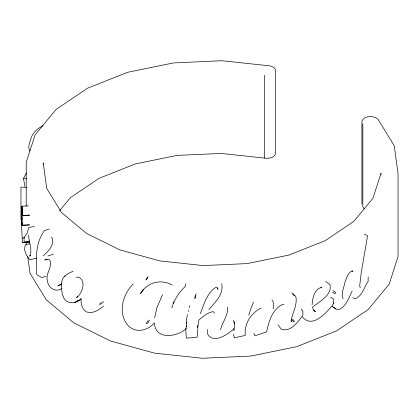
<?xml version="1.0" encoding="UTF-8"?>
<svg xmlns="http://www.w3.org/2000/svg" width="419" height="419" viewBox="0 0 419 419"><rect width="100%" height="100%" fill="white"/><g stroke="black" fill="none" stroke-linecap="round" stroke-linejoin="round"><path stroke-width="0.63" d="M28.345 205.923L21.856 206.148L21.573 225.967L22.38 242.517M22.28 219.755L22.307 216.743M207.573 329.475L207.494 332.524L208.044 335.022C215.387 343.821 227.575 334.032 234.095 328.805L233.959 330.408L233.561 328.59M197.93 328.58L197.181 337.169L186.361 338.133L185.732 329.219L186.67 324.94M81.249 298.904C75.467 304.482 65.212 304.498 62.965 295.704C61.258 291.022 61.158 286.062 61.876 281.191C62.897 275.608 68.507 273.377 73.063 271.266M273.13 308.992L273.597 304.33L273.219 301.984L271.962 299.936M312.103 304.733C312.553 298.595 314.114 289.419 321.022 287.513L321.923 287.863L320.923 287.073M197.894 325.437L197.611 327.873L198.905 319.985C202.974 316.617 207.201 312.789 212.533 311.715L213.978 312.066L214.46 313.244M195.977 293.96L195.484 297.61L194.798 298.538L195.233 295.5M187.513 314.554L186.722 318.183L186.261 324.165L186.665 322.352M154.69 317.707L156.926 307.619L162.53 294.704M186.277 326.799L186.691 324.982M188.168 311.631L188.435 310.489M185.853 283.679L185.151 286.706C179.651 291.32 175.901 297.59 173.084 304.105L173.916 301.711M220.635 329.795C222.096 322.07 228.711 315.287 227.323 307.137M248.76 315.219L250.792 308.84L253.505 302.115M171.879 307.766L172.906 304.749M189.168 307.598L189.786 305.77M200.287 313.669C204.001 304.44 207.065 292.31 216.283 287.141L217.508 287.685L217.917 289.414L217.828 288.193M352.149 290.954C348.886 297.789 346.078 307.09 338.238 309.814L335.918 308.981L332.361 306.65M24.899 186.481L23.49 178.436L26.491 172.895M149.583 320.006L147.724 323.08L146.2 323.641L148.096 320.577M148.096 276.943L145.959 280.012L147.865 276.949M143.303 289.56L140.459 293.735L142.539 290.707M143.261 289.655L142.633 290.571C149.468 281.631 162.535 279.227 172.188 285.119M133.237 283.873C123.485 293.661 118.263 310.06 125.841 322.578C132.697 333.749 146.42 331.932 154.402 322.981C155.255 340.369 177.085 337.091 186.261 328.622L185.732 329.219M59.566 210.736L70.313 197.737L98.989 178.358L135.379 163.923L176.996 155.418L221.007 153.422L266.604 158.303C269.962 158.303 274.634 157.434 275.571 153.647L275.571 70.795C275.54 67.773 272.219 66.375 269.689 65.851L221.902 60.734L173.45 62.934L127.633 72.298L87.576 88.184L56.01 109.521L35.076 134.845L26.214 162.436L26.214 206.143M24.087 241.114L24.087 237.625L27.026 233.357L28.827 227.412L34.458 226.48M208.877 309.536C215.02 302.377 224.071 294.222 221.693 283.736M43.356 255.669C48.426 251.531 54.941 244.434 51.893 237.447L51.087 237.191M99.596 304.864L103.535 301.69M103.535 306.148C98.984 309.835 92.421 314.344 86.398 311.841C81.653 309.102 80.883 303.136 80.967 298.155M24.402 237.254L22.563 238.306M78.054 296.642L76.42 297.579C82.574 293.672 86.89 279.777 77.824 276.975L76.075 277.284M80.181 299.454L74.252 302.769L78.123 300.612M61.672 283.82L57.822 285.941L61.232 284.496M99.926 303.366L101.073 302.748M64.254 276.545L65.333 276.021M43.115 125.742C37.741 128.224 32.556 132.603 31.011 138.527C29.697 142.57 27.434 146.985 29.896 150.987M62.054 288.262C55.942 293.049 48.169 288.11 47.488 281.049C45.022 273.848 52.972 266.683 49.887 260.073L48.594 259.419L46.828 259.382L44.775 259.99L47.117 259.23M47.934 255.999L53.386 254.129M49.379 229.052L44.435 230.612C35.091 243.198 36.118 259.246 36.511 274.005L37.338 275.026L41.701 277.556L46.095 276.257M36.605 258.392L30.404 259.529L29.314 259.193C26.287 255.59 22.479 248.64 25.978 244.403L29.78 243.895M30.597 255.737L29.351 255.951L30.152 255.82C32.342 249.101 28.733 241.826 28.639 234.923M24.402 241.711L29.503 241.119M29.335 224.511L22.925 225.15L22.563 225.773L29.618 225.092M29.739 241.946L22.563 242.632L29.618 241.957M29.618 215.204L22.563 215.879L21.987 206.337L22.521 215.665L29.581 214.989M26.795 187.419L20.966 187.089L20.95 218.781L21.547 221.751M283.951 304.383L282.788 304.299C272.287 309.426 268.815 321.205 266.714 331.817L254.82 335.86L253.825 333.487M23.49 178.436L26.701 178.735M261.032 308.573L260.22 308.4C250.468 314.02 244.125 323.782 245.309 335.404L234.357 337.834L233.545 334.205M290.87 320.818L291.676 321.797L291.195 320.263C292.593 312.605 297.27 305.221 295.982 297.228L294.897 295.704L293.646 295.206L291.587 292.771M364.509 234.043L367.557 235.866L361.283 272.392L359.712 285.737L360.214 287.769M352.777 297.679L355.04 298.883C362.168 296.212 364.09 287.156 368.144 281.448L368.144 276.99M351.86 270.763L352.987 271.365L352.018 270.988C347.691 272.701 346.681 278.111 345.041 281.966C344.125 287.272 340.673 293.499 343.067 298.789M333.1 290.645L335.635 292.31L334.985 293.787L332.466 292.111M332.597 306.567L335.918 308.981M330.654 297.118L333.65 299.145L333.65 303.602M325.6 281.348L329.957 284.742C332.236 295.437 319.121 301.596 312.427 307.242L313.585 310.107L315.407 311.773L313.522 310.149M302.445 316.937C312.532 329.318 327.459 311.825 333.503 303.78L333.32 302.759M301.209 309.269L302.864 310.971L302.864 315.434C297.893 321.771 290.645 332.791 281.081 329.067L278.001 324.735M293.227 293.761L294.897 295.704M292.792 319.367L294.457 321.31L293.646 321.829L291.587 319.393M364.169 208.793L362.828 206.609L362.828 123.762M22.071 210.165L22.275 213.454M233.619 320.126L234.504 324.028L234.504 328.491M233.959 321.609L234.368 323.426M27.769 256.727L30.021 273.256L46.237 299.711L73.76 322.834L110.71 341.061L154.574 353.149L202.361 358.266L250.813 356.066L296.631 346.702L336.687 330.816L368.254 309.479L389.188 284.155L398.05 256.564L398.05 173.717L394.242 145.744L378.027 119.289C373.758 115.403 364.258 115.272 361.911 121.269L361.911 204.116M21.882 222.62L22.207 225.422L21.516 213.821M21.867 219.755L22.207 225.422M381.018 174.503L381.018 173.199L372.962 198.26L353.95 221.263L325.275 240.642L288.89 255.077L247.268 263.582L203.257 265.578L159.849 260.932L120.002 249.954L86.44 233.399L61.436 212.391L46.708 188.361L43.246 162.949L43.246 164.253M264.415 75.221L264.415 158.068M26.214 242.02L26.214 244.633"/></g></svg>
